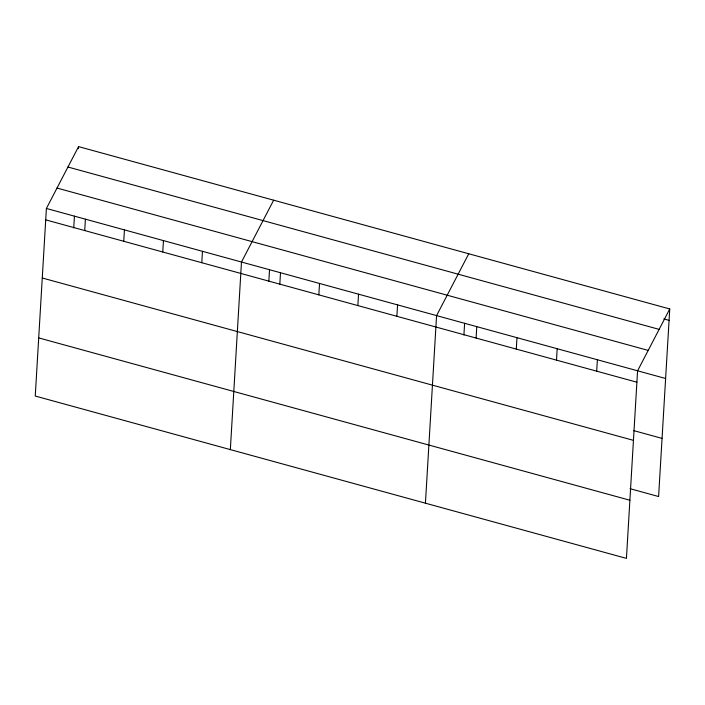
<?xml version="1.0" encoding="UTF-8"?>
<svg xmlns="http://www.w3.org/2000/svg" width="705" height="705" viewBox="0 0 705 705"><rect width="100%" height="100%" fill="white"/><g stroke="black" fill="none" stroke-linecap="round" stroke-linejoin="round"><path stroke-width="1.06" d="M46.398 208.46L35.25 396.034L626.437 558.386L637.576 370.821L669.75 308.966L78.563 146.614L46.398 208.46L665.617 378.497M73.734 227.909L74.439 216.135M78.44 148.684L78.563 146.614M84.732 230.57L85.411 219.176M123.754 241.286L124.432 229.892M162.767 252.002L163.445 240.608M201.789 262.718L202.467 251.324M230.341 449.614L241.48 262.04L273.655 200.185M268.825 281.48L269.53 269.715M279.823 284.15L280.502 272.756M318.845 294.866L319.524 283.472M357.858 305.582L358.537 294.188M396.88 316.298L397.558 304.904M425.432 503.185L436.571 315.62L468.746 253.765M463.916 335.06L464.613 323.295M476.095 338.048L476.774 326.662M516.298 349.09L516.976 337.704M556.501 360.132L557.179 348.737M596.703 371.174L597.373 359.779M669.75 308.966L658.602 496.54L630.041 488.688M663.784 318.907L669.071 320.361M67.953 167.023L659.131 329.376M57.008 188.05L648.195 350.411M45.719 219.854L636.897 382.216M633.495 430.552L662.057 438.395M42.265 277.99L633.442 440.352M38.705 337.898L629.891 500.25"/></g></svg>
